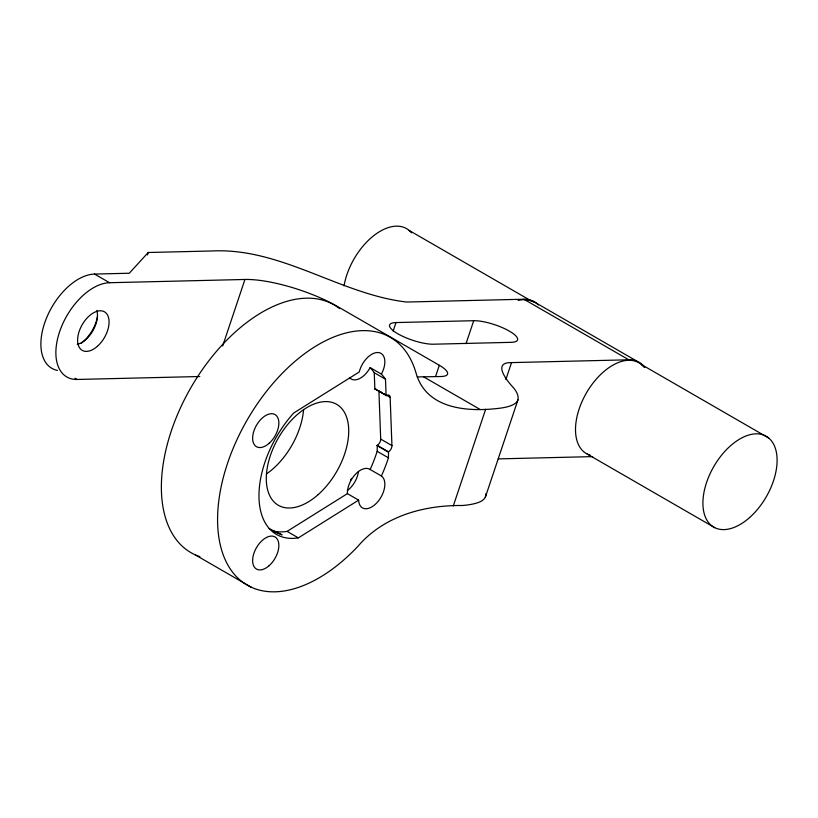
<?xml version="1.0" encoding="UTF-8"?>
<svg xmlns="http://www.w3.org/2000/svg" width="818" height="818" viewBox="0 0 818 818"><rect width="100%" height="100%" fill="white"/><g stroke="black" fill="none" stroke-linecap="round" stroke-linejoin="round"><path stroke-width="1.23" d="M485.82 493.724C486.577 499.011 480.861 501.904 476.597 503.08C471.986 504.471 467.18 505.084 462.395 505.504C423.908 505.095 384.02 515.953 358.028 546.199A143.078 82.608 -60 0 1 224.009 556.915A143.078 82.608 -60 0 1 287.067 368.56A143.078 82.608 -60 0 1 416.025 372.967C426.413 410.063 469.522 412.364 501.782 407.947C506.332 407.159 511.076 406.239 514.972 403.601C521.127 399.767 517.14 391.945 513.52 387.834C507.681 381.536 491.444 362.139 511.526 362.609L628.797 359.797A52.996 30.593 -60 0 1 644.758 367.374M147.434 254.919L148.242 252.496L211.555 250.983C281.116 247.373 339.501 294.163 406.607 302.036L523.878 299.224A52.996 30.593 -60 0 1 538.346 305.012M222.68 345.973L244.94 279.47A68.886 18.681 18.5 0 1 337.589 306.546L439.327 365.288A26.493 7.188 18.5 0 1 441.168 376.505L417.313 376.934M393.161 331.034L395.994 322.568L473.714 320.707A26.493 7.188 18.5 0 1 509.338 331.116A26.493 7.188 18.5 0 1 511.178 342.333L433.468 344.204A26.493 7.188 18.5 0 1 397.834 333.795A26.493 7.188 18.5 0 1 395.994 322.568M435.687 376.168L439.327 365.288M466.025 343.683L473.714 320.707M453.284 505.974L485.667 409.235M505.861 379.542L511.526 362.609M485.35 497.191L517.978 399.808M148.242 252.496L129.285 273.232L94.551 274.071A52.996 30.593 -60 0 0 45.839 319.715A52.996 30.593 -60 0 0 57.413 370.411M272.834 530.974A84.53 48.804 -60 0 0 287.098 531.383L347.394 493.643L358.632 500.135A18.548 10.706 -60 0 0 376.791 502.865A18.548 10.706 -60 0 0 381.392 475.994A108.375 62.567 -60 0 0 388.427 457.814L388.53 451.843A5.041 2.914 -60 0 0 391.945 445.585L390.145 397.344A5.041 2.914 -60 0 0 386.433 395.544L375.186 389.051A5.041 2.914 -60 0 1 375.728 388.765M347.394 493.643A18.548 10.706 -60 0 1 355.431 474.276A18.548 10.706 -60 0 1 370.155 469.512A108.375 62.567 -60 0 0 377.18 451.321L377.292 445.35A5.041 2.914 -60 0 0 380.697 439.092L378.908 390.851A5.041 2.914 -60 0 0 378.887 390.554M287.098 531.383L298.345 537.876L358.632 500.135M94.551 274.071L109.54 282.721L244.94 279.47M75.011 378.223L77.148 379.46L199.786 376.515M498.264 458.888L592.59 456.618M274.102 531.649L282.098 534.88L269.142 528.612M532.078 300.656L636.987 361.229M409.061 230.39L532.068 301.402M641.384 364.511L768.777 438.07M523.878 299.224L628.797 359.797M587.283 454.082L714.687 527.641M423.765 376.924L479.972 409.378M349.531 377.599A18.548 10.706 -60 0 0 370.155 367.609L381.392 374.092A108.375 62.567 -60 0 1 385.493 379.225L386.106 395.748M370.155 367.609A108.375 62.567 -60 0 1 374.255 372.732L385.493 379.225M379.93 391.444L381.965 392.62M384.01 393.795L390.145 397.344M375.186 389.051L386.433 395.544M380.697 439.092L391.945 445.585M377.292 445.35L388.53 451.843M376.965 445.554L388.213 452.037M377.18 451.321L388.427 457.814M370.155 469.512L381.392 475.994M195.154 554.808L251.361 587.263M374.255 372.732L374.869 389.256M303.57 409.665A58.293 33.65 -60 0 1 266.453 473.949M77.148 379.46A52.996 30.593 -60 0 1 59.55 331.904A52.996 30.593 -60 0 1 109.54 282.721M381.392 374.092A18.548 10.706 -60 0 0 378.335 352.538A18.548 10.706 -60 0 0 359.255 371.975L293.693 413.018A84.53 48.804 -60 0 0 259.02 498.602A84.53 48.804 -60 0 0 298.345 537.876M358.488 471.332A18.548 10.706 -60 0 1 347.374 490.585M351.505 478.397A10.603 6.115 -60 0 1 350.411 480.381M97.577 316.167A27.822 16.063 -60 0 1 81.156 343.304M96.831 310.543A22.26 12.853 -60 0 1 92.853 330.809A22.26 12.853 -60 0 1 77.291 344.378M199.919 556.68A143.078 82.608 -60 0 1 189.674 389.787A143.078 82.608 -60 0 1 339.603 308.601M518.142 300.451A52.464 30.286 -60 0 1 533.919 302.159M344.041 285.86A52.464 30.286 -60 0 1 373.703 235.686A52.464 30.286 -60 0 1 411.495 232.864M590.371 455.289A52.464 30.286 -60 0 1 587.324 391.403A52.464 30.286 -60 0 1 643.807 366.985M318.171 494.604A58.293 33.65 -60 0 0 336.648 404.307A58.293 33.65 -60 0 0 267.69 465.462A58.293 33.65 -60 0 0 318.171 494.604M269.142 443.295A18.548 10.706 -60 0 0 275.022 414.562A18.548 10.706 -60 0 0 253.079 434.021A18.548 10.706 -60 0 0 269.142 443.295M269.142 565.667A18.548 10.706 -60 0 0 275.022 536.945A18.548 10.706 -60 0 0 253.079 556.404A18.548 10.706 -60 0 0 269.142 565.667M97.414 346.29A22.26 12.853 -60 0 0 104.469 311.811A22.26 12.853 -60 0 0 78.139 335.165A22.26 12.853 -60 0 0 97.414 346.29M749.605 517.549A52.464 30.286 -60 0 0 766.231 436.28A52.464 30.286 -60 0 0 704.175 491.311A52.464 30.286 -60 0 0 749.605 517.549"/></g></svg>
